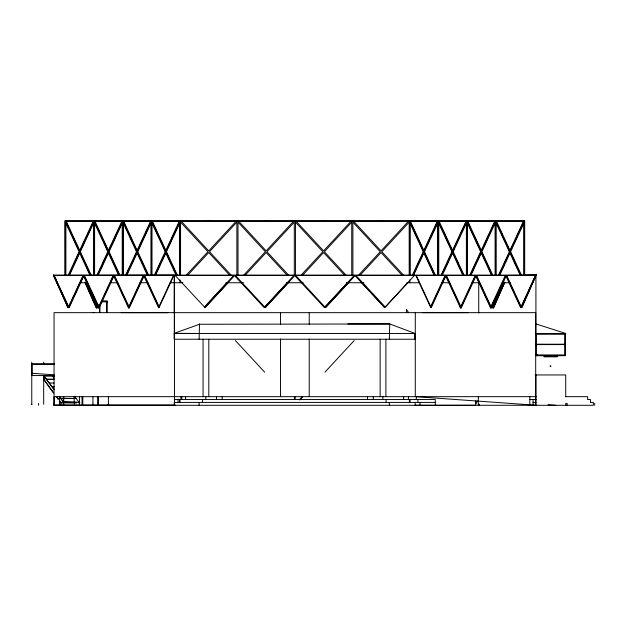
<?xml version="1.0" encoding="UTF-8"?>
<svg xmlns="http://www.w3.org/2000/svg" width="626" height="626" viewBox="0 0 626 626"><rect width="100%" height="100%" fill="white"/><g stroke="black" fill="none" stroke-linecap="round" stroke-linejoin="round"><path stroke-width="0.94" d="M49.431 387.619L49.431 387.158M52.302 390.992L52.647 391.446M53.836 275.088L53.836 276.215L53.335 275.088L536.419 275.088L506.223 275.471L521.09 307.64L520.589 307.64L505.98 276.066M56.528 396.626L58.382 399.106L58.038 398.645M59.76 401.407L60.91 402.941L76.669 402.941L76.669 402.362L60.91 402.362L60.91 404.279M63.586 402.111L63.586 401.751M347.813 323.916L389.724 323.916L415.132 333.486L415.132 339.229L174.294 339.229L174.349 275.088L174.271 313.047M179.693 402.416L179.693 399.545M199.123 339.229L199.498 323.916M478.976 405.288L479.164 404.279M60.996 398.292L60.636 398.723L60.996 398.292L76.669 398.535L60.91 398.535L59.76 397.001M521.294 307.64L521.802 307.64L536.13 275.088L521.09 307.64M68.445 307.64L70.018 304.134L68.531 307.64L67.952 307.64L53.335 275.088L64.22 298.328M72.78 297.999L73.555 296.247M98.079 304.424L96.67 307.64L85.449 282.232M97.171 307.64L97.946 305.887M503.672 282.49L492.834 307.061L493.382 307.061M504.298 282.232L493.092 307.64L492.059 305.308M493.139 307.64L496.997 298.876M497.247 298.289L498.922 294.502M499.18 293.899L501.496 288.633M501.622 288.367L503.813 283.367M493.585 307.64L504.799 282.232L493.632 307.64L492.584 307.64L491.809 305.887M534.721 277.224L521.56 307.061L522.053 307.061L535.958 275.471M535.715 275.98L536.13 275.088M68.257 275.088L79.072 251.73L65.394 222.175L65.894 222.175L65.894 275.471M93.157 221.283L79.463 250.885L65.761 221.283L93.712 221.283M73.938 263.898L79.166 252.599M82.358 245.697L79.956 250.885L66.262 221.283M83.156 243.96L84.361 241.37M87.562 234.453L88.759 231.855M90.762 227.528L91.56 225.798M69.04 275.088L79.463 252.575L89.878 275.088M90.66 275.088L79.854 251.73L93.524 222.175L93.524 275.088M69.486 275.205L79.956 252.575M91.208 275.197L80.347 251.73L93.618 223.044M83.023 275.471L68.398 307.076L68.899 307.076L83.524 275.471L53.758 275.471L67.694 307.061L68.273 307.061M83.774 276.066L69.157 307.64L68.664 307.64L83.274 276.066L84.15 276.066L98.767 307.64L113.65 275.471L83.9 275.471L98.532 307.076L99.025 307.076L84.4 275.471M96.967 275.088L107.774 251.73L94.096 222.175L94.596 222.175L96.208 225.65M121.859 221.283L108.165 250.885L94.471 221.283L122.422 221.283M97.812 274.329L98.618 272.592M99.424 270.855L100.629 268.241M102.641 263.898L105.051 258.679M105.857 256.942L107.868 252.599M109.065 250.017L111.866 243.96M112.664 242.231L116.264 234.453M121.467 223.208L122.36 221.283M97.75 275.088L108.165 252.575L118.58 275.088M119.363 275.088L108.556 251.73L122.226 222.175L122.226 275.088M98.188 275.205L108.658 252.575M119.91 275.197L109.049 251.73L122.328 223.044M98.532 307.076L113.157 275.471M113.901 276.066L99.291 307.64L98.266 307.64L83.657 276.066M125.623 275.197L136.476 251.73L122.806 222.175L122.806 275.471M150.569 221.283L136.867 250.885L123.173 221.283L151.124 221.283M126.522 274.329L129.332 268.241M130.138 266.504L132.555 261.292M134.567 256.942L135.365 255.205M137.767 250.017L139.371 246.558M140.169 244.829L144.974 234.453M145.772 232.723L146.969 230.125M150.177 223.208L151.062 221.283M126.397 275.205L136.867 252.575L147.345 275.205M148.119 275.197L137.258 251.73L150.936 222.175L150.936 275.471M126.89 275.205L137.368 252.575M148.62 275.197L137.759 251.73L151.03 223.044M143.284 275.471L128.659 307.076L129.159 307.076L114.527 275.471M144.027 276.066L129.418 307.64L128.4 307.64L113.783 276.066M154.325 275.197L165.186 251.73L151.508 222.175L151.508 275.471M152.376 221.283L166.07 250.885L165.577 250.885L179.271 221.283M155.225 274.329L160.053 263.898M162.064 259.547L163.269 256.942M168.472 245.697L170.475 241.37M171.673 238.772L176.876 227.528M177.674 225.798L179.834 221.283L151.875 221.283L165.577 250.885M155.099 275.205L165.577 252.575L166.07 252.575L155.6 275.205M176.822 275.197L165.968 251.73L179.639 222.175L180.202 222.175L180.139 275.471M177.322 275.197L166.461 251.73L180.139 222.175M173.418 275.471L158.785 307.076L159.286 307.076L173.911 275.471L144.16 275.471L159.027 307.64L158.527 307.64L143.917 276.066M412.362 275.197L423.223 251.73L409.553 222.175L409.553 275.471M437.308 221.283L423.614 250.885L424.115 250.885L437.809 221.283M412.863 275.197L423.724 251.73L410.046 222.175L410.046 275.471M413.543 274.337L414.349 272.6M415.155 270.855L416.36 268.241M419.584 261.277L423.215 253.444M425.617 248.248L424.005 251.73L424.506 251.73L438.177 222.175L438.177 275.471M426.416 246.511L428.833 241.3M430.844 236.949L432.05 234.343M432.856 232.606L434.46 229.132M435.266 227.395L437.684 222.175L437.684 275.471M413.637 275.205L424.115 252.575L423.614 252.575L434.084 275.205M441.072 275.197L451.925 251.73L438.654 223.044M452.316 250.885L466.018 221.283M441.565 275.197L452.426 251.73L438.756 222.175L438.756 275.471M466.511 221.283L452.817 250.885L439.123 221.283M443.458 271.723L445.07 268.241M447.081 263.89L448.294 261.277M450.305 256.926L451.917 253.444M454.32 248.248L452.708 251.73L453.208 251.73L466.886 222.175L466.886 275.471M455.525 245.642L457.536 241.3M462.763 230L463.976 227.395M464.774 225.65L466.386 222.175L466.386 275.471M442.347 275.205L452.817 252.575L463.287 275.205M416.337 275.471L430.962 307.076L430.461 307.076L445.094 275.471M445.837 276.066L431.22 307.64L430.727 307.64L445.587 275.471L415.836 275.471L430.461 307.076M469.774 275.197L480.635 251.73L467.364 223.044M481.026 250.885L494.72 221.283M470.322 275.088L481.128 251.73L467.458 222.175L467.458 275.088M495.221 221.283L481.519 250.885L467.825 221.283M470.955 274.337L473.772 268.241M474.985 265.635L475.791 263.89M477.802 259.54L480.22 254.312M482.223 249.993L485.839 242.168M486.645 240.431L488.257 236.949M493.484 225.65L495.088 222.175L495.589 222.175L495.589 275.088M471.104 275.088L481.519 252.575L491.942 275.088M495.589 222.175L481.91 251.73L492.725 275.088M475.22 275.471L460.595 307.076L461.088 307.076L446.463 275.471M460.853 307.64L475.721 275.471L445.97 275.471L460.83 307.64M475.963 276.066L461.354 307.64L460.329 307.64L445.72 276.066M498.476 275.197L509.337 251.73L496.066 223.044M523.422 221.283L509.728 250.885L507.326 245.697M499.024 275.088L509.838 251.73L496.16 222.175L496.16 275.088M523.923 221.283L510.229 250.885L496.535 221.283M499.658 274.337L504.493 263.89M505.299 262.153L507.717 256.926M511.732 248.248L513.336 244.774M514.142 243.037L516.959 236.949M518.164 234.343L518.97 232.606M520.981 228.263L522.186 225.65M499.806 275.088L510.229 252.575L520.644 275.088M523.798 275.471L523.798 222.175L524.291 222.175L510.62 251.73L521.427 275.088M476.597 275.471L491.222 307.076L490.721 307.076L505.346 275.471M490.987 307.64L505.847 275.471L476.096 275.471L490.721 307.076M506.098 276.066L491.48 307.64L490.463 307.64L475.846 276.066M477.333 401.102L475.846 404.31L475.846 400.992M535.48 275.471L520.855 307.076L521.348 307.076L506.724 275.471M186.431 274.947L207.926 251.73L180.562 222.175L180.562 275.471M187.831 275.127L208.708 252.575L229.593 275.127M204.397 307.076L233.655 275.471L175.147 275.471L204.483 307.076L227.238 282.49M204.921 307.64L234.147 276.066M205.007 307.64L228.255 282.522M243.874 274.947L265.369 251.73L238.005 222.175L238.005 275.471M245.275 275.127L266.152 252.575L287.037 275.127M264.665 307.076L293.915 275.471L235.407 275.471L264.743 307.076L287.498 282.49M265.181 307.64L294.408 276.066M265.267 307.64L288.516 282.522M301.309 274.947L322.813 251.73L295.449 222.175L295.449 275.471M302.718 275.127L323.595 252.575L344.48 275.127M324.925 307.076L354.175 275.471L295.668 275.471L325.004 307.076L347.759 282.49M325.442 307.64L354.668 276.066M325.528 307.64L348.776 282.522M358.753 274.947L380.256 251.73L352.892 222.175L352.892 275.471M360.161 275.127L381.038 252.575L401.923 275.127M299.674 399.451L302.248 396.673M324.925 372.173L354.175 340.575M385.186 307.076L414.443 275.471L355.928 275.471L385.272 307.076L408.019 282.49M299.697 399.991L302.765 396.673M46.559 379.153L46.332 379.606L46.637 379.145L54.016 379.262M173.856 275.088L53.773 275.471L68.664 307.64M65.167 220.712L65.167 275.088L65.104 220.712L524.643 220.712L524.643 275.088M409.92 221.283L437.871 221.283M466.573 221.283L438.623 221.283L439.515 223.208M495.283 221.283L467.332 221.283L468.217 223.208M496.035 221.283L523.985 221.283M93.564 221.479L66.098 221.479L66.098 220.712M122.266 221.479L94.823 221.479L94.823 220.712M179.991 221.479L152.267 221.479L152.267 220.712M408.269 221.479L353.314 221.479L353.314 220.712M410.007 221.479L437.488 221.479L437.488 220.712M496.121 221.479L523.649 221.479L523.649 220.712M79.854 251.73L80.347 251.73M108.556 251.73L109.049 251.73M136.476 251.73L136.977 251.73L135.365 248.248M137.258 251.73L137.759 251.73M165.186 251.73L165.679 251.73L164.075 248.248M165.968 251.73L166.461 251.73M423.223 251.73L423.724 251.73M451.925 251.73L452.426 251.73M480.635 251.73L481.128 251.73M509.337 251.73L509.838 251.73M113.4 276.066L114.284 276.066M143.534 276.066L144.41 276.066M445.336 276.066L446.221 276.066M475.47 276.066L476.347 276.066L490.956 307.64M505.597 276.066L506.473 276.066M79.713 282.749L87.499 282.749M110.865 282.749L117.688 282.749M140.052 282.749L147.861 282.749M170.202 282.749L182.925 282.749M225.947 282.749L243.545 282.749M286.567 282.749L303.187 282.749M346.209 282.749L363.808 282.749M406.83 282.749L419.545 282.749M441.886 282.749L448.725 282.749M472.067 282.749L479.078 282.749M502.248 282.749L510.057 282.749M101.396 300.879L107.14 300.879L107.14 312.374M101.748 301.842L107.492 301.842M96.42 307.061L96.999 307.061M97.249 307.64L96.161 307.64L84.956 282.232L96.248 307.64M96.42 308.219L96.999 308.219M98.532 308.203L99.025 308.203M128.659 308.203L129.159 308.203M460.595 308.203L461.088 308.203M490.721 308.203L491.222 308.203M492.834 308.219L493.382 308.219M92.906 312.656L94.08 312.656M121.225 312.656L168.011 312.656M422.214 312.656L468.53 312.656M415.132 333.486L174.294 333.486L174.294 339.229M535.324 333.486L565.771 333.486L535.919 323.916M535.637 334.253L565.388 334.253L565.388 355.701L535.637 355.701M535.637 344.214L565.388 344.214M535.637 344.59L565.388 344.59M535.637 354.934L565.388 354.934M543.9 356.272L550.692 356.272M550.935 356.272L557.735 356.272M550.184 356.397L550.841 356.397M544.025 356.851L550.074 356.851M551.06 356.851L557.117 356.851M54.431 363.683L32.09 363.683L32.051 375.553L54.376 375.553M32.051 364.442L54.423 364.442M550.184 365.748L550.841 365.748M550.184 366.453L550.841 366.453M535.12 374.958L565.724 374.958L565.724 396.673M54.399 376.132L43.687 376.132L44.016 379.387M46.559 379.387L53.969 379.387M536.576 396.673L54.055 396.673L54.055 405.288L593.362 405.288L593.362 402.416L590.435 402.416M565.466 396.673L587.618 396.673L587.618 399.545L590.49 399.545L590.49 402.416M174.286 399.545L435.305 399.545L435.305 405.288M529.831 399.545L536.576 399.545M79.909 402.362L64.055 401.54M435.414 402.416L174.271 402.416L174.271 405.288M533.047 402.416L535.966 402.416M31.394 404.279L32.129 404.279M63.132 404.279L63.969 404.279M74.377 404.279L74.048 396.516M92.562 404.279L93.305 404.279M108.024 404.279L108.767 404.279L108.392 403.551M478.741 404.279L479.242 404.279M175.194 405.006L54.055 405.006L54.055 312.656L535.699 312.656L535.699 404.333M53.977 275.471L68.899 307.076M524.635 275.315L536.052 275.088M199.123 333.486L174.192 333.322L199.483 324.268L389.724 323.963L389.349 339.229M49.431 382.987L54.063 383.049M52.381 386.798L54.227 386.829M31.3 373.221L54.212 374.825M548.047 404.732L555.818 405.288M416.063 396.673L536.584 405.288M536.294 275.37L535.919 275.088L535.919 333.486M403.324 274.947L381.821 251.73L409.185 222.175L409.185 275.471M345.881 274.947L324.378 251.73L351.742 222.175L351.742 275.471M288.437 274.947L266.934 251.73L294.298 222.175L294.298 275.471M230.994 274.947L209.491 251.73L236.855 222.175L236.855 275.471M361.499 282.522L384.747 307.64M355.435 276.066L384.661 307.64M295.175 276.066L324.487 307.64M234.914 276.066L264.219 307.64M235.407 340.575L264.665 372.173M74.384 396.235L79.158 402.362M43.82 375.991L53.906 389.442M43.883 375.811L54.024 389.341M61.45 399.247L63.782 402.362M59.65 397.103L63.531 402.283M49.532 387.298L43.883 379.387M49.775 387.619L53.656 392.799M59.9 401.133L60.91 402.479M53.445 392.979L44.211 379.959M56.317 396.814L58.038 399.106M52.326 375.803L54.016 378.151M408.598 312.632L406.454 309.393L406.454 312.656M498.124 225.798L498.922 227.528M500.925 231.855L502.122 234.453M505.331 241.37L506.528 243.96M510.526 252.599L515.754 263.898M509.728 252.575L520.206 275.205M469.015 224.937L470.22 227.528M473.42 234.453L477.02 242.231M477.826 243.96L480.627 250.017M481.817 252.599L483.828 256.942M484.634 258.679L487.044 263.898M489.055 268.241L490.268 270.855M491.066 272.592L491.872 274.329M481.026 252.575L491.496 275.205M453.208 251.73L464.069 275.197M441.518 227.528L443.912 232.723M444.718 234.453L449.515 244.829M450.321 246.558L451.917 250.017M454.32 255.205L455.125 256.942M457.137 261.292L458.342 263.898M460.353 268.241L463.17 274.329M452.316 252.575L462.794 275.205M410.413 221.283L424.115 250.885M424.506 251.73L435.36 275.197M410.805 223.208L412.01 225.798M412.808 227.528L418.012 238.772M419.209 241.37L421.212 245.697M426.416 256.942L427.628 259.547M429.639 263.898L434.46 274.329M424.115 252.575L434.585 275.205M154.419 227.395L152.008 222.175L152.008 275.471M155.225 229.132L158.847 236.949M160.859 241.3L161.657 243.037M166.477 253.444L171.305 263.89M173.324 268.241L174.529 270.855M175.335 272.6L176.141 274.337M165.577 252.575L176.047 275.205M123.674 221.283L137.368 250.885M124.91 225.65L123.299 222.175L123.299 275.471M125.716 227.395L126.921 230M130.138 236.949L131.343 239.562M132.149 241.3L134.16 245.642M137.767 253.444L139.379 256.926M141.398 261.277L142.603 263.89M144.614 268.241L146.226 271.723M144.661 275.471L159.286 307.076M94.964 221.283L108.658 250.885M101.435 236.949L103.04 240.431M103.846 242.168L107.469 249.993M109.464 254.312L111.882 259.54M113.901 263.89L114.707 265.635M115.912 268.241L118.729 274.337M67.498 225.65L68.703 228.263M70.715 232.606L71.52 234.343M72.726 236.949L75.543 243.037M76.349 244.774L79.166 250.862M81.967 256.926L82.773 258.671M85.191 263.89L90.027 274.337M65.018 300.081L66.215 302.694M86.075 282.49L96.913 307.061M87.045 285.738L88.728 289.509M88.978 290.12L89.753 291.873M91.302 295.37L92.46 297.999M93.235 299.752L95.559 305.011M54.259 275.471L68.195 307.061M594.7 403.379L594.7 405.288M567.117 405.288L567.117 403.379L565.771 403.379L565.771 405.288M564.722 334.253L564.722 344.214M564.722 344.59L564.722 354.934M537.241 354.934L537.241 355.701M536.858 354.934L536.858 355.701M536.302 334.253L536.302 355.701M535.919 374.958L535.919 405.288M535.715 275.088L535.715 275.972M533.047 399.545L533.047 405.288M529.831 396.673L529.831 405.288M524.58 220.712L524.58 275.088M524.291 222.175L524.291 275.088M495.925 220.712L495.925 221.479M495.088 222.175L495.088 275.471M494.931 220.712L494.931 221.479L467.199 221.479L467.199 220.712M478.741 282.897L478.741 312.977M478.311 396.673L478.311 405.288M475.658 405.288L415.398 405.288M475.47 400.969L475.47 404.31M468.193 220.712L468.193 221.479M466.206 220.712L466.206 221.479L438.482 221.479L438.482 220.712M439.475 220.712L439.475 221.479M420.007 402.416L420.007 405.288M417.902 399.545L417.902 402.416M416.298 396.673L416.298 399.545M415.288 312.656L415.288 396.673M415.132 402.416L415.132 405.288M414.748 333.345L414.748 339.229M410.758 220.712L410.758 221.479M410.061 399.545L410.061 402.416M409.756 220.712L409.756 274.994M409.756 279.877L409.756 282.749M409.388 399.545L409.388 402.416M408.762 220.712L408.762 221.479M408.449 396.673L408.449 399.545M403.645 396.673L403.645 399.545M389.349 402.416L389.349 405.288M386.078 399.545L386.078 402.416M385.89 339.229L385.89 396.673M382.877 396.673L382.877 399.545M382.032 220.712L382.032 221.479M381.038 220.712L381.038 221.479M380.146 339.229L380.146 396.673M380.045 220.712L380.045 221.479M373.284 396.673L373.284 399.545M367.54 396.673L367.54 399.545M352.321 220.712L352.321 221.479M351.319 220.712L351.319 221.479L295.871 221.479L295.871 220.712M324.589 220.712L324.589 221.479M323.595 220.712L323.595 221.479M322.601 220.712L322.601 221.479M309.236 312.656L309.236 324.378M309.236 339.034L309.236 396.673M295.175 396.673L295.175 399.537M294.877 220.712L294.877 221.479M294.408 396.673L294.408 399.537M293.884 220.712L293.884 221.479L238.428 221.479L238.428 220.712M280.518 312.656L280.518 324.378M280.518 339.034L280.518 396.673M267.145 220.712L267.145 221.479M266.152 220.712L266.152 221.479M265.158 220.712L265.158 221.479M237.434 220.712L237.434 221.479M236.44 220.712L236.44 221.479L180.984 221.479L180.984 220.712M222.214 396.673L222.214 399.545M216.471 396.673L216.471 399.545M209.71 220.712L209.71 221.479M208.802 339.229L208.802 396.673M208.708 220.712L208.708 221.479M207.715 220.712L207.715 221.479M205.79 396.673L205.79 399.545M203.059 339.229L203.059 396.673M202.488 399.545L202.488 402.416M199.123 402.416L199.123 405.288M185.578 396.673L185.578 399.545M181.798 396.673L181.798 399.545M180.937 396.673L180.937 399.545M179.991 279.877L179.991 282.749M179.834 399.545L179.834 402.416M179.639 222.175L179.639 275.471M178.997 220.712L178.997 221.479M178.066 399.545L178.066 402.416M174.458 312.656L174.458 403.152M151.273 220.712L151.273 221.479L123.541 221.479L123.541 220.712M150.279 220.712L150.279 221.479M122.547 220.712L122.547 221.479M121.554 220.712L121.554 221.479M108.392 396.571L108.392 404.279M106.663 301.842L106.663 312.374M99.964 304.713L99.964 312.374M99.487 306.623L99.487 312.374M98.196 396.571L98.196 404.279M97.867 396.571L97.867 404.279M94.596 222.175L94.596 275.471M94.096 222.175L94.096 275.088M93.83 220.712L93.83 221.479M92.93 396.501L92.93 404.279M82.788 396.571L82.788 404.279L82.076 404.279L82.022 396.524M79.533 396.618L79.533 402.362M79.533 402.941L79.533 404.279M65.394 222.175L65.394 275.088M63.782 396.868L63.782 402.941M63.68 401.767L63.68 402.362M63.5 396.516L63.5 404.279M59.447 396.493L59.447 404.279M53.891 404.216L53.836 405.288M44.016 376.132L44.016 379.959M43.687 362.157L43.687 364.066M43.687 379.959L43.687 404.279M38.577 403.379L38.577 405.288M31.762 362.157L31.762 375.553M31.762 376.132L31.762 404.279M79.064 402.839C79.424 404.271 80.097 401.861 79.064 402.839M143.784 275.471L128.917 307.64L114.034 275.471L143.784 275.471M236.119 221.283L208.708 250.885L181.305 221.283L236.119 221.283M293.563 221.283L266.152 250.885L238.749 221.283L293.563 221.283M351.006 221.283L323.595 250.885L296.192 221.283L351.006 221.283M408.442 221.283L381.038 250.885L353.635 221.283L408.442 221.283M179.991 274.994L179.991 220.712L179.928 274.994"/></g></svg>
